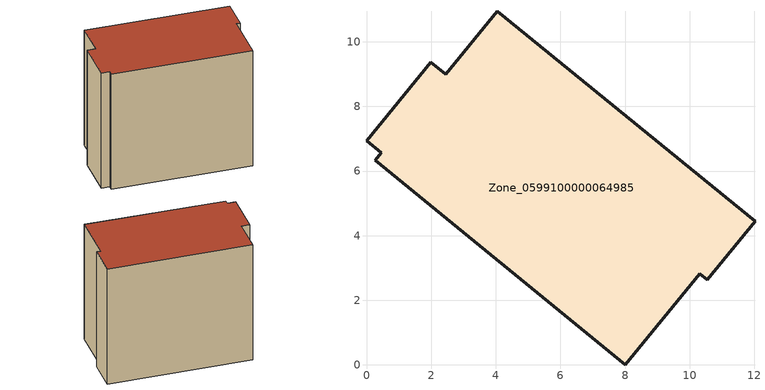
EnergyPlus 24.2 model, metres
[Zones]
Zone_0599100000064985
 floor ground (C_G): 0.46,6.56 0,6.94 1.99,9.37 2.45,8.99 4.05,10.95 12.02,4.44 10.54,2.63 10.31,2.82 8.01,0 0.27,6.33 z0
 wall outside (C_F): 12.02,4.44 4.05,10.95 2.45,8.99 1.99,9.37 0,6.94 0.46,6.56 0.27,6.33 8.01,0 10.31,2.82 10.54,2.63 12.02,4.44 z0:9.06
 roof outside (C_R): 0.46,6.56 0.27,6.33 8.01,0 10.31,2.82 10.54,2.63 12.02,4.44 4.05,10.95 2.45,8.99 1.99,9.37 0,6.94 z9.06
[BUILDING]
Pand.0599100000064985: North Axis=0; Terrain=City; Loads Convergence Tolerance Value=0.04; Temperature Convergence Tolerance Value=0.4; Solar Distribution=FullExterior; Maximum Number of Warmup Days=25; Minimum Number of Warmup Days=1
[Site:Location]
Rotterdam.The.Hague.AP_ZH_NLD Design_Conditions: Latitude=51.96; Longitude=4.45; Time Zone=1; Elevation=-4.5
[SITE:GROUNDTEMPERATURE:BUILDINGSURFACE]
18, 18, 18, 18, 18, 18, 18, 18, 18, 18, 18, 18
[MATERIAL] Thermal Absorptance=0.9; Solar Absorptance=0.7; Visible Absorptance=0.7
Name | Roughness | Thickness | Conductivity | Density | Specific Heat
G.TI.1946-1964 | MediumSmooth | 0.15 | 1 | 540 | 1210
F.TI.1946-1964 | Rough | 0.3 | 0.857143 | 1920 | 840
R.TI.1946-1964 | MediumRough | 0.2 | 0.277778 | 1500 | 1000
[CONSTRUCTION]
C_G: G.TI.1946-1964
C_F: F.TI.1946-1964
C_R: R.TI.1946-1964
[ZONE]
Zone_0599100000064985: Type=1; Multiplier=1; Ceiling Height=Autocalculate; Volume=Autocalculate; Floor Area=autocalculate; Part of Total Floor Area=Yes
[ZONEINFILTRATION:DESIGNFLOWRATE]
Infil_Zone_0599100000064985: Zone or ZoneList or Space or SpaceList=Zone_0599100000064985; Schedule=AlwaysOn; Design Flow Rate Calculation Method=Flow/Area; Flow Rate per Floor Area=0.003; Constant Term Coefficient=1; Temperature Term Coefficient=0; Velocity Term Coefficient=0; Velocity Squared Term Coefficient=0
[HVACTEMPLATE:ZONE:IDEALLOADSAIRSYSTEM]
Zone_0599100000064985: Maximum Heating Supply Air Temperature=50; Minimum Cooling Supply Air Temperature=13; Maximum Heating Supply Air Humidity Ratio=0.0156; Minimum Cooling Supply Air Humidity Ratio=0.0077; Heating Limit=NoLimit; Cooling Limit=NoLimit; Dehumidification Control Type=ConstantSensibleHeatRatio; Cooling Sensible Heat Ratio=0.7; Dehumidification Setpoint=60; Humidification Control Type=None; Humidification Setpoint=30; Outdoor Air Method=None; Outdoor Air Flow Rate per Person=0.00944; Outdoor Air Flow Rate per Zone Floor Area=0; Outdoor Air Flow Rate per Zone=0; Demand Controlled Ventilation Type=None; Outdoor Air Economizer Type=NoEconomizer; Heat Recovery Type=None; Sensible Heat Recovery Effectiveness=0.7; Latent Heat Recovery Effectiveness=0.65
[ZONECONTROL:THERMOSTAT]
ThermostatControl_Zone_0599100000064985: Zone or ZoneList=Zone_0599100000064985; Control Type Schedule=DualSetpointControlType; Control 1=Thermostat_Zone_0599100000064985; Temperature Difference Between Cutout And Setpoint=0
[THERMOSTATSETPOINT:DUALSETPOINT]
Thermostat_Zone_0599100000064985: Heating Setpoint Temperature Schedule=HeatingSetpoint_Zone_0599100000064985; Cooling Setpoint Temperature Schedule=CoolingSetpoint_Zone_0599100000064985
[SCHEDULE:COMPACT]
HeatingSetpoint_Zone_0599100000064985: Through: 12/31, For: AllDays, Until: 24:00, 21
CoolingSetpoint_Zone_0599100000064985: Through: 12/31, For: AllDays, Until: 24:00, 24
DualSetpointControlType: Through: 12/31, For: AllDays, Until: 24:00, 4
AlwaysOn: Through: 12/31, For: AllDays, Until: 24:00, 1
